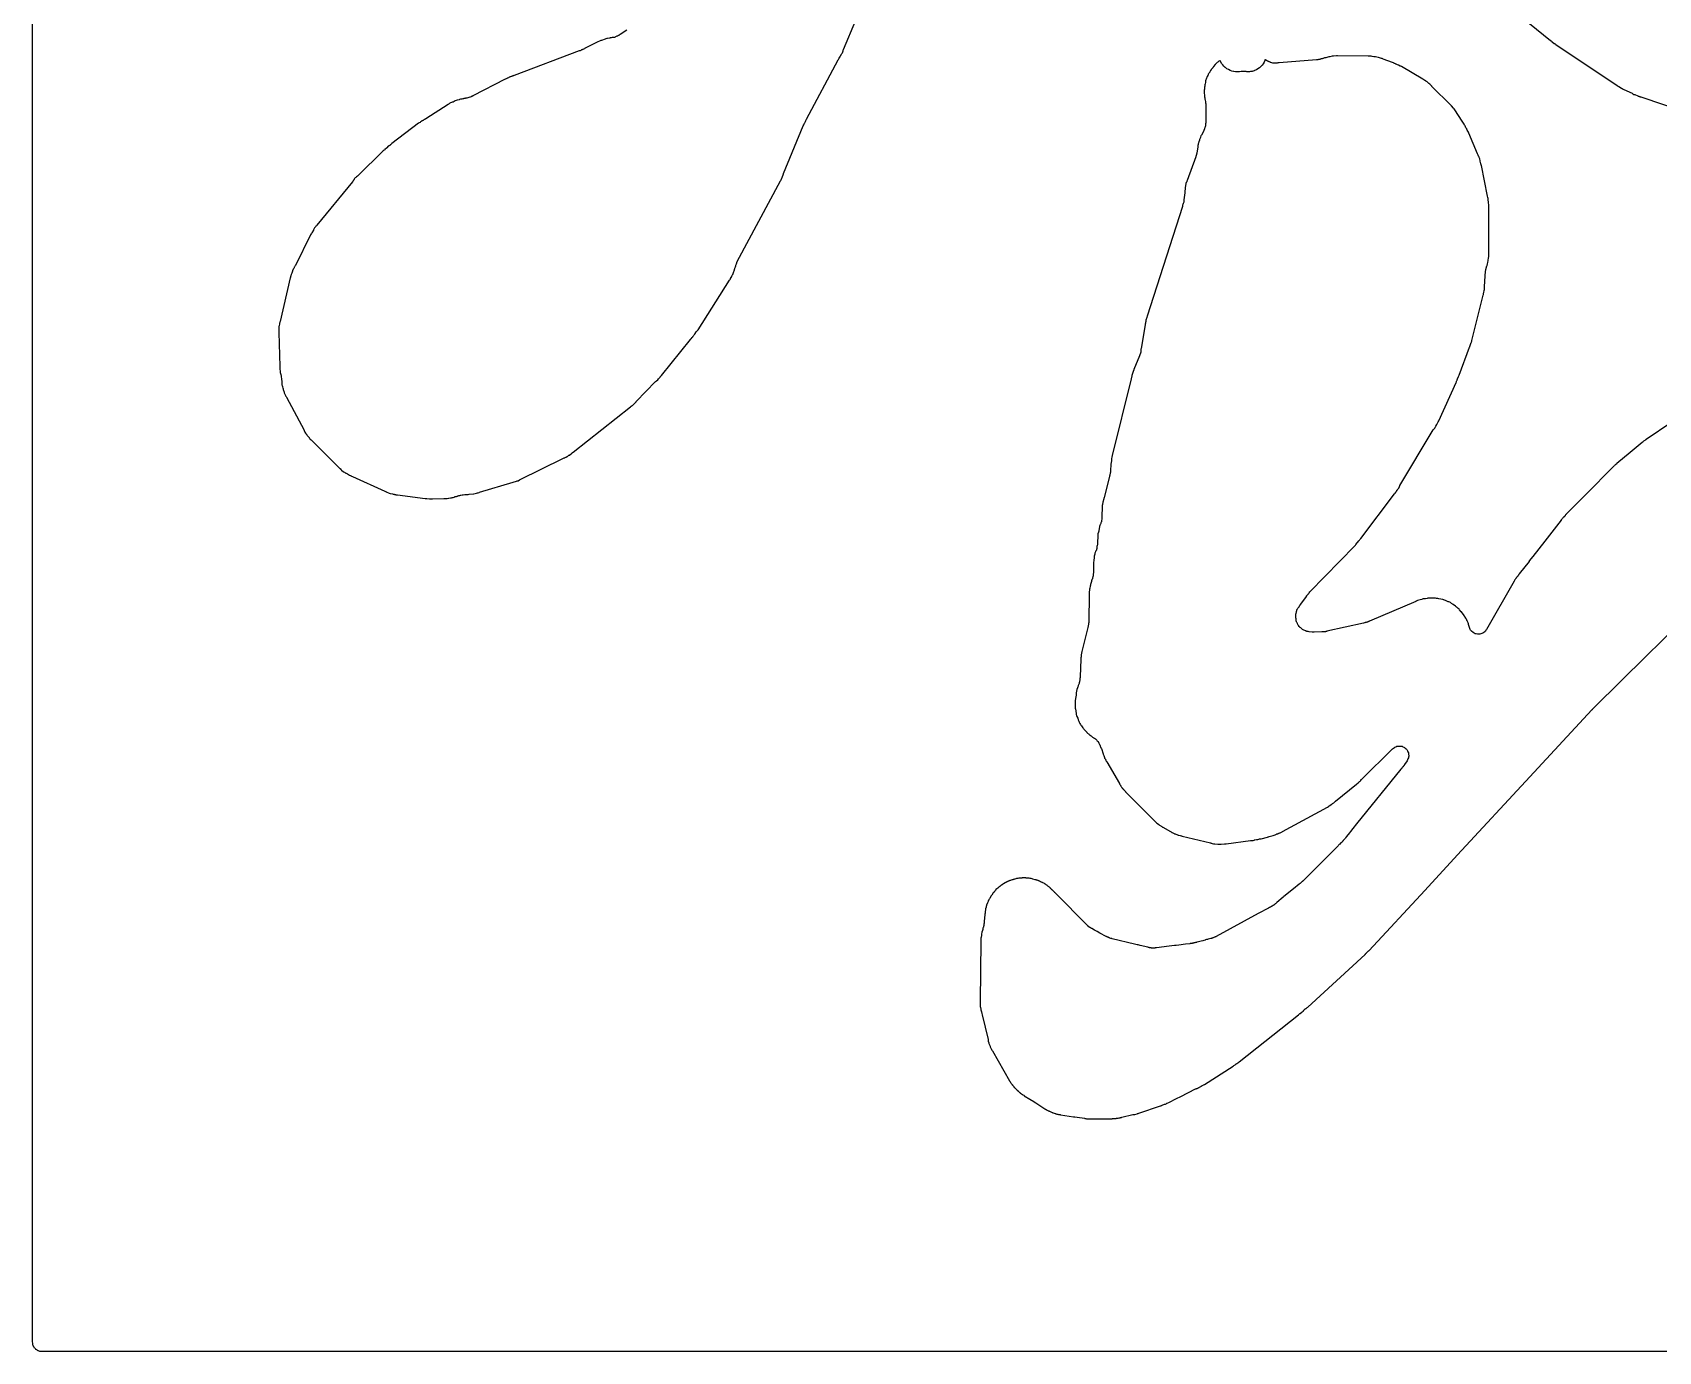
# Model space of a CAD drawing. Header units: millimetres. Extents: x 0 to 300, y 0 to 300.
# Drawn here: x -0.1 to 103.8, y -0.1 to 84.2 of the extents above; entities that cross this region are included whole.
import ezdxf

# ---------------------------------------------------------------- set-up
doc = ezdxf.new("R2010")
doc.units = ezdxf.units.MM
doc.layers.add('CUT', color=7, linetype='CONTINUOUS')

msp = doc.modelspace()

# ---------------------------------------------------------------- linework, layer by layer
at = {"layer": 'CUT'}
for points in [[(299.43, -0.05), (0.57, -0.05), (0.56, -0.05), (0.48, -0.04), (0.45, -0.04), (0.43, -0.04), (0.42, -0.04), (0.38, -0.03), (0.38, -0.02), (0.34, -0.01), (0.32, 0), (0.3, 0.01), (0.27, 0.02), (0.26, 0.02), (0.22, 0.05), (0.17, 0.08), (0.17, 0.09), (0.13, 0.13), (0.09, 0.17), (0.08, 0.17), (0.05, 0.22), (0.02, 0.26), (0.02, 0.27), (0.01, 0.3), (0, 0.32), (-0.01, 0.34), (-0.02, 0.38), (-0.03, 0.38), (-0.04, 0.42), (-0.04, 0.43), (-0.04, 0.45), (-0.04, 0.48), (-0.05, 0.56), (-0.05, 0.57), (-0.05, 299.43)], [(95.11, 85.15), (96.9, 83.69), (96.92, 83.68), (96.93, 83.67), (96.95, 83.65), (96.95, 83.64), (96.99, 83.61), (97.13, 83.51), (97.16, 83.5), (97.18, 83.48), (97.22, 83.46), (97.24, 83.45), (101.15, 80.82), (101.16, 80.82), (101.2, 80.79), (101.21, 80.79), (101.22, 80.78), (101.25, 80.76), (101.42, 80.66), (101.45, 80.64), (101.48, 80.63), (101.53, 80.6), (101.57, 80.58), (102.1, 80.33), (102.15, 80.3), (102.16, 80.3), (102.21, 80.26), (102.27, 80.24), (102.48, 80.16), (102.5, 80.15), (102.53, 80.14), (102.55, 80.13), (102.56, 80.13), (102.59, 80.12), (102.61, 80.11), (102.63, 80.11), (102.66, 80.1), (105.49, 79.15)], [(37.9, 84.35), (37.47, 84.08), (37.46, 84.08), (37.45, 84.07), (37.44, 84.06), (37.42, 84.05), (37.42, 84.04), (37.41, 84.04), (37.4, 84.03), (37.36, 84.01), (37.35, 84), (37.34, 84), (37.33, 83.99), (37.31, 83.98), (37.3, 83.98), (37.27, 83.97), (37.19, 83.93), (37.17, 83.92), (37.12, 83.9), (37.08, 83.89), (37.04, 83.89), (37.03, 83.89), (36.97, 83.89), (36.9, 83.88), (36.88, 83.87), (36.85, 83.86), (36.84, 83.86), (36.81, 83.85), (36.79, 83.85), (36.68, 83.83), (36.63, 83.82), (36.62, 83.82), (36.57, 83.81), (36.52, 83.79), (36.29, 83.71), (36.27, 83.7), (36.24, 83.69), (36.21, 83.68), (36.2, 83.68), (36.15, 83.66), (36.06, 83.62), (36.02, 83.6), (35.21, 83.18), (35.2, 83.17), (35.14, 83.15), (35.13, 83.14), (35.1, 83.13), (35.09, 83.13), (35.07, 83.12), (35.05, 83.11), (35.02, 83.1), (34.97, 83.07), (34.96, 83.06), (34.92, 83.05), (34.91, 83.05), (34.86, 83.03), (30.72, 81.47), (30.69, 81.46), (30.66, 81.45), (30.64, 81.44), (30.63, 81.44), (30.58, 81.42), (30.56, 81.41), (30.54, 81.4), (30.53, 81.39), (30.51, 81.39), (30.45, 81.37), (30.44, 81.36), (30.41, 81.35), (30.4, 81.35), (30.36, 81.33), (30.35, 81.32), (30.34, 81.32), (30.28, 81.3), (30.26, 81.29), (30.25, 81.28), (30.2, 81.26), (30.16, 81.24), (30.14, 81.23), (28.07, 80.16), (28.06, 80.15), (28.02, 80.14), (28, 80.13), (27.97, 80.12), (27.96, 80.11), (27.89, 80.09), (27.88, 80.08), (27.81, 80.05), (27.76, 80.03), (27.69, 80.02), (27.68, 80.02), (27.61, 80.01), (27.6, 80.01), (27.57, 80), (27.55, 80), (27.51, 79.99), (27.5, 79.99), (27.47, 79.98), (27.44, 79.97), (27.36, 79.96), (27.35, 79.96), (27.31, 79.95), (27.28, 79.95), (27.22, 79.93), (27.19, 79.92), (27.07, 79.88), (27.01, 79.86), (26.95, 79.84), (26.81, 79.77), (26.78, 79.76), (26.76, 79.76), (26.74, 79.75), (26.7, 79.74), (26.65, 79.72), (26.61, 79.69), (26.56, 79.66), (26.52, 79.63), (26.5, 79.61), (25.06, 78.69), (25.04, 78.68), (25.01, 78.67), (24.99, 78.66), (24.94, 78.63), (24.92, 78.61), (24.91, 78.61), (24.9, 78.6), (24.89, 78.6), (24.87, 78.59), (24.85, 78.57), (24.83, 78.56), (24.82, 78.56), (24.78, 78.53), (24.76, 78.52), (24.73, 78.5), (24.7, 78.47), (24.65, 78.44), (24.61, 78.41), (22.9, 77.11), (22.88, 77.1), (22.85, 77.08), (22.83, 77.06), (22.8, 77.04), (22.78, 77.02), (22.76, 77), (22.75, 77), (22.73, 76.98), (22.71, 76.97), (22.67, 76.94), (22.57, 76.85), (22.55, 76.82), (22.46, 76.74), (22.44, 76.72), (22.41, 76.7), (22.35, 76.65), (20.72, 75.06), (20.72, 75.05), (20.71, 75.04), (20.64, 74.99), (20.6, 74.95), (20.56, 74.92), (20.52, 74.88), (20.5, 74.85), (20.49, 74.84), (20.49, 74.83), (20.47, 74.8), (20.46, 74.79), (20.46, 74.78), (20.45, 74.77), (20.42, 74.74), (20.42, 74.73), (20.4, 74.7), (20.39, 74.69), (20.38, 74.68), (18.1, 71.9), (18.08, 71.87), (18.06, 71.85), (18.05, 71.83), (18.04, 71.82), (18, 71.78), (17.96, 71.73), (17.94, 71.7), (17.91, 71.65), (17.89, 71.6), (17.89, 71.59), (17.79, 71.42), (17.76, 71.38), (17.74, 71.35), (17.7, 71.29), (16.74, 69.33), (16.72, 69.31), (16.71, 69.29), (16.71, 69.28), (16.68, 69.24), (16.67, 69.22), (16.66, 69.2), (16.65, 69.17), (16.63, 69.14), (16.63, 69.13), (16.6, 69.09), (16.55, 68.98), (16.55, 68.96), (16.5, 68.84), (16.48, 68.79), (16.47, 68.75), (16.46, 68.73), (16.45, 68.68), (16.45, 68.67), (16.43, 68.6), (16.42, 68.57), (16.41, 68.53), (15.76, 65.75), (15.75, 65.71), (15.74, 65.69), (15.73, 65.64), (15.72, 65.6), (15.7, 65.48), (15.69, 65.43), (15.69, 65.41), (15.69, 65.38), (15.69, 65.37), (15.68, 65.25), (15.68, 65.21), (15.68, 65.07), (15.68, 65.05), (15.75, 62.87), (15.75, 62.77), (15.75, 62.7), (15.77, 62.57), (15.77, 62.52), (15.77, 62.5), (15.79, 62.42), (15.79, 62.41), (15.8, 62.38), (15.87, 61.92), (15.87, 61.88), (15.87, 61.82), (15.87, 61.76), (15.88, 61.7), (15.9, 61.65), (15.92, 61.59), (15.92, 61.57), (15.93, 61.5), (15.94, 61.49), (15.95, 61.46), (15.95, 61.44), (15.96, 61.41), (16.02, 61.23), (16.03, 61.2), (16.08, 61.07), (16.1, 61.02), (16.11, 61), (16.14, 60.95), (16.17, 60.91), (17.3, 58.8), (17.3, 58.79), (17.33, 58.72), (17.35, 58.68), (17.39, 58.62), (17.43, 58.57), (17.43, 58.56), (17.45, 58.53), (17.46, 58.52), (17.47, 58.51), (17.5, 58.46), (17.61, 58.33), (17.61, 58.32), (17.65, 58.27), (17.69, 58.22), (17.74, 58.18), (17.76, 58.16), (17.78, 58.15), (17.79, 58.14), (17.8, 58.13), (19.49, 56.44), (19.53, 56.41), (19.55, 56.39), (19.55, 56.38), (19.56, 56.37), (19.57, 56.36), (19.59, 56.35), (19.65, 56.29), (19.66, 56.29), (19.69, 56.25), (19.82, 56.15), (19.87, 56.12), (19.92, 56.09), (19.95, 56.08), (19.96, 56.07), (19.97, 56.07), (20.02, 56.03), (20.04, 56.02), (20.06, 56.01), (20.07, 56.01), (20.19, 55.94), (20.25, 55.91), (20.28, 55.9), (20.29, 55.89), (20.3, 55.89), (20.33, 55.87), (20.38, 55.84), (22.45, 54.9), (22.5, 54.88), (22.52, 54.88), (22.53, 54.87), (22.73, 54.79), (22.79, 54.77), (22.93, 54.73), (22.98, 54.72), (23.03, 54.71), (23.05, 54.71), (23.07, 54.7), (23.08, 54.7), (23.1, 54.69), (23.13, 54.69), (23.16, 54.68), (23.22, 54.68), (23.25, 54.68), (25.03, 54.45), (25.08, 54.44), (25.11, 54.44), (25.13, 54.44), (25.31, 54.42), (25.36, 54.42), (25.48, 54.42), (25.5, 54.42), (26.21, 54.44), (26.24, 54.44), (26.29, 54.44), (26.41, 54.45), (26.43, 54.45), (26.52, 54.46), (26.54, 54.47), (26.64, 54.49), (26.65, 54.49), (26.67, 54.49), (26.71, 54.49), (26.74, 54.5), (26.76, 54.5), (26.81, 54.51), (26.87, 54.53), (26.9, 54.54), (26.91, 54.55), (26.92, 54.55), (26.93, 54.55), (26.94, 54.56), (26.97, 54.56), (26.98, 54.57), (27.02, 54.58), (27.08, 54.6), (27.1, 54.61), (27.13, 54.62), (27.17, 54.63), (27.18, 54.63), (27.24, 54.64), (27.29, 54.65), (27.3, 54.65), (27.38, 54.67), (27.43, 54.68), (27.44, 54.68), (27.46, 54.68), (27.56, 54.69), (27.74, 54.7), (27.75, 54.7), (27.77, 54.7), (27.83, 54.71), (28.11, 54.75), (28.14, 54.75), (28.3, 54.78), (28.37, 54.8), (28.38, 54.8), (28.4, 54.81), (28.41, 54.81), (28.42, 54.81), (28.47, 54.83), (28.49, 54.84), (30.65, 55.48), (30.85, 55.54), (30.91, 55.56), (30.96, 55.58), (31.06, 55.63), (33.87, 57.02), (33.9, 57.03), (33.91, 57.04), (33.92, 57.04), (33.95, 57.05), (33.97, 57.06), (34.01, 57.08), (34.02, 57.08), (34.04, 57.09), (34.06, 57.1), (34.07, 57.11), (34.1, 57.13), (34.11, 57.13), (34.12, 57.14), (34.14, 57.15), (34.17, 57.18), (34.19, 57.19), (34.21, 57.2), (34.23, 57.21), (34.24, 57.22), (34.4, 57.33), (34.44, 57.37), (34.45, 57.38), (34.48, 57.41), (38.14, 60.29), (38.18, 60.33), (38.18, 60.32), (38.2, 60.34), (38.23, 60.36), (38.24, 60.37), (38.25, 60.38), (38.29, 60.41), (38.42, 60.53), (38.43, 60.55), (38.5, 60.62), (38.51, 60.63), (39.74, 61.91), (39.8, 61.96), (39.88, 62.03), (39.93, 62.08), (40.02, 62.18), (40.04, 62.21), (40.05, 62.22), (40.06, 62.23), (40.08, 62.26), (40.1, 62.28), (40.12, 62.3), (41.97, 64.59), (42, 64.64), (42.03, 64.67), (42.06, 64.72), (42.09, 64.75), (42.11, 64.77), (42.12, 64.79), (42.14, 64.8), (42.15, 64.82), (42.17, 64.83), (42.19, 64.87), (42.2, 64.89), (42.23, 64.92), (42.24, 64.94), (42.25, 64.96), (42.27, 64.98), (42.34, 65.08), (42.34, 65.09), (42.38, 65.13), (42.42, 65.18), (42.44, 65.21), (42.45, 65.22), (44.47, 68.38), (44.5, 68.43), (44.5, 68.44), (44.52, 68.47), (44.53, 68.49), (44.6, 68.62), (44.62, 68.66), (44.64, 68.7), (44.64, 68.71), (44.67, 68.76), (44.69, 68.82), (44.71, 68.88), (44.78, 69.05), (44.79, 69.09), (44.8, 69.1), (44.81, 69.14), (44.81, 69.16), (44.82, 69.19), (44.84, 69.24), (44.86, 69.3), (44.86, 69.32), (44.87, 69.34), (44.87, 69.35), (44.88, 69.39), (44.9, 69.44), (44.93, 69.5), (44.94, 69.52), (44.96, 69.59), (47.72, 74.74), (47.73, 74.75), (47.81, 74.91), (47.83, 74.96), (47.84, 74.99), (47.84, 75), (47.85, 75.02), (47.85, 75.03), (47.86, 75.04), (47.86, 75.05), (47.87, 75.07), (47.88, 75.1), (47.89, 75.14), (47.9, 75.16), (47.9, 75.19), (47.91, 75.21), (49.17, 78.25), (49.2, 78.32), (49.23, 78.36), (49.26, 78.41), (49.27, 78.43), (49.29, 78.48), (49.31, 78.53), (49.32, 78.55), (49.33, 78.57), (49.33, 78.58), (49.35, 78.63), (49.37, 78.67), (51.41, 82.47), (51.42, 82.48), (51.45, 82.55), (51.47, 82.58), (51.5, 82.63), (51.5, 82.64), (51.52, 82.66), (51.53, 82.68), (51.53, 82.69), (51.54, 82.7), (51.56, 82.73), (51.57, 82.75), (51.6, 82.8), (51.61, 82.81), (51.62, 82.83), (51.64, 82.86), (51.66, 82.89), (51.67, 82.91), (51.67, 82.92), (51.7, 82.97), (51.72, 83.03), (51.72, 83.04), (51.72, 83.05), (51.73, 83.09), (51.75, 83.13), (52.54, 84.99)], [(104.64, 59.31), (103.01, 58.22), (102.99, 58.2), (102.98, 58.19), (102.97, 58.19), (102.92, 58.15), (102.86, 58.12), (102.83, 58.08), (102.82, 58.07), (102.81, 58.06), (102.8, 58.06), (102.78, 58.04), (102.77, 58.04), (102.74, 58.02), (101.99, 57.39), (101.13, 56.68), (101.11, 56.66), (101.11, 56.65), (101.1, 56.64), (101.09, 56.64), (101.07, 56.62), (101.06, 56.61), (101.05, 56.61), (101.01, 56.57), (100.97, 56.53), (100.97, 56.52), (100.96, 56.52), (100.93, 56.5), (99.13, 54.68), (98.98, 54.53), (98.35, 53.89), (97.96, 53.5), (97.94, 53.48), (97.9, 53.45), (97.9, 53.44), (97.89, 53.43), (97.88, 53.42), (97.86, 53.39), (97.82, 53.35), (97.82, 53.34), (97.79, 53.31), (97.78, 53.3), (97.76, 53.28), (97.75, 53.27), (97.74, 53.26), (97.74, 53.25), (97.72, 53.24), (97.72, 53.23), (97.71, 53.22), (97.7, 53.22), (97.69, 53.21), (97.65, 53.17), (97.62, 53.12), (97.58, 53.07), (97.57, 53.06), (96.53, 51.72), (95.76, 50.73), (95.54, 50.45), (95.52, 50.42), (94.9, 49.62), (94.9, 49.61), (94.86, 49.57), (94.86, 49.56), (94.84, 49.54), (94.83, 49.53), (94.82, 49.53), (94.81, 49.51), (94.8, 49.5), (94.8, 49.49), (94.79, 49.48), (94.79, 49.47), (94.78, 49.46), (94.76, 49.44), (94.75, 49.43), (94.75, 49.42), (94.74, 49.41), (94.71, 49.38), (94.71, 49.37), (94.7, 49.36), (94.69, 49.35), (94.68, 49.34), (94.68, 49.33), (94.67, 49.33), (94.66, 49.32), (94.65, 49.3), (94.63, 49.26), (94.62, 49.25), (94.62, 49.24), (94.6, 49.22), (94.59, 49.2), (94.57, 49.17), (92.81, 46.08), (92.77, 46.02), (92.74, 45.97), (92.71, 45.94), (92.61, 45.86), (92.55, 45.83), (92.51, 45.81), (92.38, 45.78), (92.34, 45.77), (92.3, 45.77), (92.24, 45.78), (92.14, 45.79), (92.09, 45.8), (92.08, 45.8), (91.96, 45.88), (91.85, 45.96), (91.82, 45.99), (91.79, 46.04), (91.76, 46.08), (91.74, 46.14), (91.71, 46.21), (91.68, 46.32), (91.67, 46.34), (91.66, 46.38), (91.66, 46.39), (91.65, 46.42), (91.65, 46.44), (91.63, 46.49), (91.63, 46.5), (91.61, 46.55), (91.59, 46.59), (91.59, 46.6), (91.56, 46.65), (91.54, 46.7), (91.52, 46.74), (91.51, 46.74), (91.51, 46.75), (91.49, 46.8), (91.45, 46.86), (91.44, 46.87), (91.44, 46.88), (91.43, 46.89), (91.42, 46.91), (91.41, 46.91), (91.41, 46.92), (91.39, 46.96), (91.34, 47.03), (91.32, 47.05), (91.2, 47.2), (91.19, 47.21), (91.09, 47.33), (91.05, 47.38), (91, 47.42), (90.95, 47.46), (90.91, 47.49), (90.9, 47.5), (90.87, 47.52), (90.86, 47.53), (90.82, 47.56), (90.67, 47.67), (90.64, 47.69), (90.63, 47.7), (90.61, 47.71), (90.61, 47.72), (90.58, 47.73), (90.55, 47.75), (90.5, 47.79), (90.46, 47.81), (90.41, 47.83), (90.37, 47.84), (90.35, 47.85), (90.27, 47.89), (90.23, 47.91), (90.18, 47.93), (90.13, 47.95), (90.09, 47.96), (90.08, 47.96), (90.07, 47.96), (90.01, 47.98), (89.77, 48.04), (89.69, 48.06), (89.62, 48.06), (89.61, 48.06), (89.54, 48.07), (89.5, 48.07), (89.3, 48.08), (89.23, 48.08), (89.11, 48.07), (89.1, 48.07), (89.07, 48.07), (89.06, 48.07), (89.01, 48.06), (88.9, 48.04), (88.89, 48.04), (88.88, 48.04), (88.83, 48.04), (88.76, 48.03), (88.7, 48.01), (88.67, 48), (88.56, 47.96), (88.4, 47.92), (88.35, 47.9), (88.3, 47.88), (88.3, 47.87), (85.34, 46.61), (85.31, 46.6), (85.29, 46.59), (85.28, 46.58), (85.26, 46.57), (85.25, 46.57), (85.24, 46.56), (85.23, 46.56), (85.22, 46.56), (85.2, 46.55), (85.18, 46.55), (85.16, 46.54), (85.13, 46.53), (85.12, 46.53), (85.09, 46.52), (85.06, 46.51), (85.05, 46.5), (85.04, 46.5), (85.01, 46.49), (84.95, 46.47), (82.61, 45.96), (82.6, 45.95), (82.57, 45.94), (82.56, 45.94), (82.55, 45.94), (82.54, 45.94), (82.52, 45.93), (82.47, 45.93), (82.38, 45.92), (82.3, 45.92), (82.28, 45.92), (81.79, 45.9), (81.68, 45.91), (81.49, 45.93), (81.41, 45.94), (81.37, 45.95), (81.36, 45.95), (81.34, 45.95), (81.32, 45.96), (81.31, 45.96), (81.27, 45.97), (81.26, 45.98), (81.25, 45.98), (81.24, 45.98), (81.09, 46.05), (81.06, 46.08), (81.04, 46.09), (81.01, 46.11), (80.99, 46.13), (80.98, 46.13), (80.97, 46.14), (80.94, 46.18), (80.9, 46.21), (80.89, 46.21), (80.88, 46.22), (80.87, 46.24), (80.85, 46.25), (80.84, 46.27), (80.79, 46.32), (80.77, 46.36), (80.74, 46.44), (80.73, 46.45), (80.73, 46.46), (80.71, 46.5), (80.7, 46.51), (80.69, 46.52), (80.67, 46.57), (80.66, 46.63), (80.64, 46.68), (80.64, 46.69), (80.64, 46.73), (80.64, 46.75), (80.63, 46.81), (80.63, 46.85), (80.63, 46.87), (80.62, 46.9), (80.62, 46.92), (80.63, 46.95), (80.63, 47), (80.63, 47.04), (80.63, 47.07), (80.63, 47.08), (80.64, 47.09), (80.64, 47.1), (80.64, 47.11), (80.65, 47.13), (80.65, 47.14), (80.67, 47.19), (80.67, 47.21), (80.68, 47.24), (80.68, 47.25), (80.69, 47.27), (80.7, 47.3), (80.7, 47.31), (80.7, 47.32), (80.71, 47.34), (80.71, 47.35), (80.72, 47.37), (80.73, 47.39), (80.75, 47.43), (80.76, 47.44), (80.77, 47.45), (80.79, 47.47), (80.82, 47.51), (80.83, 47.53), (80.84, 47.53), (80.86, 47.57), (80.87, 47.58), (80.87, 47.59), (80.88, 47.6), (80.88, 47.61), (80.89, 47.61), (80.91, 47.64), (80.92, 47.65), (80.93, 47.67), (81.26, 48.12), (81.34, 48.23), (81.34, 48.24), (81.36, 48.27), (81.37, 48.28), (81.38, 48.29), (81.39, 48.3), (81.42, 48.34), (81.44, 48.37), (81.45, 48.38), (81.49, 48.42), (81.53, 48.47), (84.4, 51.42), (84.44, 51.47), (84.47, 51.51), (84.66, 51.74), (84.69, 51.79), (84.72, 51.82), (84.76, 51.87), (84.77, 51.88), (86.94, 54.74), (86.98, 54.79), (86.98, 54.8), (87.01, 54.83), (87.02, 54.85), (87.03, 54.87), (87.04, 54.88), (87.05, 54.9), (87.06, 54.92), (87.07, 54.93), (87.07, 54.94), (87.08, 54.95), (87.08, 54.96), (87.09, 54.96), (87.09, 54.97), (87.1, 54.98), (87.11, 54.98), (87.13, 55), (87.13, 55.01), (87.15, 55.04), (87.19, 55.08), (87.2, 55.11), (87.21, 55.12), (87.21, 55.13), (87.22, 55.15), (87.23, 55.17), (87.24, 55.18), (87.25, 55.2), (87.26, 55.22), (87.26, 55.23), (87.27, 55.25), (87.27, 55.26), (87.28, 55.27), (89.41, 58.82), (89.43, 58.84), (89.47, 58.89), (89.47, 58.9), (89.5, 58.94), (89.52, 58.98), (89.53, 58.99), (89.53, 59), (89.54, 59.01), (89.55, 59.02), (89.55, 59.03), (89.58, 59.07), (89.61, 59.13), (89.61, 59.14), (89.62, 59.16), (89.63, 59.16), (89.63, 59.17), (89.64, 59.18), (89.65, 59.19), (89.65, 59.2), (89.66, 59.21), (89.68, 59.26), (89.69, 59.29), (89.72, 59.33), (89.76, 59.4), (90.87, 61.85), (90.88, 61.9), (90.89, 61.92), (90.89, 61.93), (90.91, 61.98), (90.93, 62.01), (90.94, 62.05), (90.95, 62.07), (90.96, 62.09), (90.96, 62.1), (90.97, 62.13), (90.98, 62.14), (90.99, 62.16), (91, 62.19), (91, 62.2), (91.01, 62.21), (91.02, 62.24), (91.03, 62.27), (91.05, 62.33), (91.73, 64.11), (91.74, 64.13), (91.75, 64.16), (91.81, 64.34), (91.83, 64.4), (91.84, 64.43), (91.85, 64.46), (91.86, 64.5), (91.87, 64.54), (92.6, 67.43), (92.61, 67.48), (92.61, 67.5), (92.62, 67.53), (92.62, 67.55), (92.62, 67.56), (92.63, 67.6), (92.65, 67.72), (92.67, 67.8), (92.68, 67.86), (92.68, 67.92), (92.68, 67.96), (92.72, 68.66), (92.72, 68.69), (92.72, 68.74), (92.72, 68.76), (92.73, 68.78), (92.73, 68.8), (92.74, 68.84), (92.74, 68.91), (92.74, 68.93), (92.74, 68.95), (92.75, 68.97), (92.75, 68.99), (92.76, 69.03), (92.76, 69.04), (92.77, 69.07), (92.83, 69.3), (92.84, 69.32), (92.84, 69.34), (92.85, 69.35), (92.85, 69.37), (92.86, 69.41), (92.9, 69.54), (92.91, 69.62), (92.94, 69.84), (92.95, 69.88), (92.96, 70.03), (92.96, 70.07), (92.96, 70.12), (92.95, 73.11), (92.95, 73.16), (92.95, 73.2), (92.94, 73.34), (92.93, 73.38), (92.91, 73.52), (92.91, 73.53), (92.91, 73.54), (92.91, 73.61), (92.9, 73.67), (92.88, 73.76), (92.48, 75.71), (92.47, 75.73), (92.47, 75.74), (92.46, 75.78), (92.45, 75.81), (92.44, 75.84), (92.43, 75.89), (92.37, 76.13), (92.36, 76.18), (92.33, 76.23), (92.31, 76.28), (92.3, 76.32), (92.28, 76.37), (92.25, 76.42), (92.23, 76.47), (91.68, 77.77), (91.67, 77.81), (91.65, 77.84), (91.62, 77.91), (91.58, 77.98), (91.55, 78.03), (91.54, 78.05), (91.52, 78.08), (91.49, 78.13), (91.46, 78.19), (91.46, 78.2), (91.45, 78.22), (91.44, 78.24), (91.42, 78.28), (91.41, 78.3), (91.38, 78.35), (90.9, 79.09), (90.88, 79.12), (90.86, 79.15), (90.74, 79.33), (90.69, 79.38), (90.56, 79.53), (90.53, 79.56), (89.32, 80.77), (89.32, 80.78), (89.26, 80.84), (89.24, 80.86), (89.23, 80.87), (89.18, 80.92), (89.12, 80.96), (89.11, 80.97), (89.01, 81.06), (88.97, 81.08), (88.93, 81.11), (88.85, 81.16), (88.81, 81.19), (88.8, 81.19), (88.76, 81.22), (88.74, 81.23), (87.37, 82.03), (87.34, 82.05), (87.32, 82.06), (87.29, 82.07), (87.19, 82.13), (87.13, 82.15), (87.08, 82.17), (87.04, 82.18), (87.02, 82.19), (86.99, 82.2), (86.94, 82.23), (86.91, 82.25), (86.9, 82.25), (86.89, 82.26), (86.87, 82.27), (86.81, 82.29), (86.21, 82.51), (86.19, 82.52), (86.15, 82.54), (86.1, 82.55), (85.91, 82.61), (85.88, 82.62), (85.8, 82.64), (85.72, 82.66), (85.65, 82.66), (85.64, 82.66), (85.62, 82.66), (85.51, 82.68), (85.43, 82.7), (85.36, 82.7), (85.25, 82.7), (83.29, 82.71), (83.25, 82.71), (83.22, 82.71), (83.04, 82.7), (82.96, 82.69), (82.8, 82.66), (82.79, 82.66), (82.74, 82.65), (82.73, 82.65), (82.68, 82.64), (82.54, 82.6), (82.53, 82.6), (82.47, 82.59), (82.41, 82.57), (82.38, 82.56), (82.35, 82.55), (82.31, 82.53), (82.3, 82.53), (82.29, 82.53), (82.28, 82.52), (82.27, 82.52), (82.25, 82.52), (82.19, 82.5), (82.18, 82.49), (82.17, 82.49), (82.12, 82.49), (82.07, 82.48), (82.04, 82.47), (82.02, 82.47), (81.99, 82.47), (81.94, 82.47), (79.56, 82.27), (79.55, 82.27), (79.51, 82.27), (79.49, 82.27), (79.43, 82.26), (79.39, 82.25), (79.34, 82.25), (79.28, 82.26), (79.23, 82.26), (79.19, 82.26), (79.17, 82.26), (79.1, 82.28), (79.04, 82.29), (79.01, 82.3), (78.99, 82.31), (78.95, 82.33), (78.94, 82.33), (78.92, 82.34), (78.9, 82.35), (78.89, 82.35), (78.85, 82.37), (78.84, 82.37), (78.84, 82.38), (78.82, 82.39), (78.81, 82.39), (78.8, 82.4), (78.79, 82.4), (78.79, 82.41), (78.78, 82.41), (78.77, 82.42), (78.76, 82.43), (78.75, 82.43), (78.73, 82.45), (78.71, 82.46), (78.7, 82.47), (78.68, 82.48), (78.65, 82.42), (78.6, 82.31), (78.54, 82.21), (78.47, 82.12), (78.39, 82.03), (78.3, 81.96), (78.21, 81.89), (78.11, 81.83), (78, 81.78), (77.96, 81.76), (77.9, 81.74), (77.89, 81.74), (77.85, 81.73), (77.74, 81.71), (77.66, 81.7), (77.62, 81.7), (77.51, 81.7), (77.45, 81.71), (77.41, 81.71), (77.31, 81.71), (77.3, 81.71), (77.27, 81.72), (77.26, 81.72), (77.25, 81.72), (77.21, 81.72), (77.18, 81.71), (77.17, 81.71), (77.16, 81.71), (77.14, 81.71), (77.04, 81.7), (77.03, 81.7), (76.92, 81.69), (76.9, 81.69), (76.89, 81.69), (76.78, 81.7), (76.77, 81.7), (76.66, 81.71), (76.65, 81.71), (76.55, 81.74), (76.54, 81.74), (76.44, 81.78), (76.43, 81.78), (76.33, 81.84), (76.23, 81.9), (76.22, 81.9), (76.13, 81.97), (76.12, 81.97), (76.04, 82.05), (75.96, 82.14), (75.89, 82.23), (75.89, 82.24), (75.83, 82.34), (75.8, 82.42), (75.79, 82.42), (75.78, 82.41), (75.77, 82.41), (75.74, 82.38), (75.72, 82.37), (75.71, 82.36), (75.69, 82.35), (75.67, 82.33), (75.65, 82.32), (75.61, 82.29), (75.55, 82.23), (75.52, 82.2), (75.48, 82.16), (75.38, 82.04), (75.37, 82.03), (75.32, 81.96), (75.29, 81.93), (75.28, 81.91), (75.26, 81.89), (75.24, 81.86), (75.23, 81.84), (75.22, 81.82), (75.21, 81.81), (75.2, 81.8), (75.2, 81.79), (75.19, 81.78), (75.16, 81.73), (75.15, 81.72), (75.14, 81.7), (75.14, 81.69), (75.13, 81.68), (75.11, 81.65), (75.1, 81.63), (75.07, 81.59), (75.04, 81.54), (75.04, 81.52), (75.03, 81.51), (75.03, 81.5), (75.02, 81.49), (75.02, 81.48), (75.01, 81.47), (75, 81.46), (74.99, 81.44), (74.99, 81.43), (74.98, 81.41), (74.97, 81.39), (74.95, 81.34), (74.95, 81.33), (74.93, 81.3), (74.87, 81.13), (74.86, 81.08), (74.85, 81.03), (74.83, 80.91), (74.82, 80.89), (74.82, 80.86), (74.82, 80.84), (74.81, 80.77), (74.8, 80.74), (74.79, 80.69), (74.79, 80.64), (74.79, 80.6), (74.78, 80.52), (74.78, 80.48), (74.78, 80.43), (74.78, 80.42), (74.78, 80.4), (74.78, 80.35), (74.78, 80.31), (74.79, 80.23), (74.79, 80.19), (74.79, 80.13), (74.8, 80.09), (74.8, 80.07), (74.81, 80.05), (74.81, 80.02), (74.81, 80), (74.82, 79.97), (74.82, 79.95), (74.83, 79.92), (74.83, 79.91), (74.85, 79.79), (74.85, 79.78), (74.85, 79.77), (74.86, 79.76), (74.86, 79.75), (74.86, 79.73), (74.87, 79.71), (74.87, 79.7), (74.87, 79.69), (74.88, 79.67), (74.88, 79.66), (74.88, 79.65), (74.88, 79.64), (74.88, 79.62), (74.88, 79.59), (74.89, 79.56), (74.89, 79.53), (74.89, 79.51), (74.88, 78.46), (74.88, 78.44), (74.88, 78.43), (74.88, 78.42), (74.88, 78.41), (74.87, 78.39), (74.87, 78.36), (74.87, 78.34), (74.86, 78.31), (74.86, 78.29), (74.85, 78.27), (74.85, 78.26), (74.85, 78.25), (74.85, 78.23), (74.85, 78.22), (74.84, 78.22), (74.84, 78.21), (74.84, 78.2), (74.83, 78.18), (74.82, 78.15), (74.81, 78.13), (74.8, 78.08), (74.8, 78.07), (74.8, 78.06), (74.79, 78.04), (74.79, 78.03), (74.78, 78.01), (74.77, 77.99), (74.76, 77.97), (74.76, 77.95), (74.75, 77.94), (74.75, 77.93), (74.6, 77.65), (74.59, 77.64), (74.57, 77.6), (74.54, 77.52), (74.54, 77.51), (74.48, 77.37), (74.47, 77.32), (74.47, 77.31), (74.46, 77.31), (74.46, 77.3), (74.45, 77.26), (74.44, 77.25), (74.41, 77.14), (74.4, 77.1), (74.39, 77.05), (74.38, 77), (74.37, 76.95), (74.37, 76.9), (74.37, 76.88), (74.36, 76.84), (74.35, 76.8), (74.35, 76.79), (74.34, 76.74), (74.34, 76.72), (74.33, 76.68), (74.33, 76.65), (74.32, 76.62), (74.32, 76.61), (74.32, 76.6), (74.32, 76.59), (74.32, 76.58), (74.31, 76.54), (74.31, 76.53), (74.31, 76.52), (74.31, 76.51), (74.3, 76.5), (74.3, 76.48), (74.29, 76.46), (74.29, 76.45), (74.29, 76.43), (74.28, 76.4), (74.28, 76.39), (74.27, 76.37), (74.26, 76.34), (74.25, 76.31), (74.24, 76.26), (73.68, 74.75), (73.67, 74.72), (73.67, 74.71), (73.66, 74.7), (73.66, 74.68), (73.65, 74.65), (73.63, 74.62), (73.61, 74.57), (73.6, 74.51), (73.59, 74.46), (73.59, 74.42), (73.59, 74.4), (73.58, 74.38), (73.56, 74.32), (73.56, 74.25), (73.56, 74.23), (73.56, 74.21), (73.54, 74.1), (73.53, 74.05), (73.53, 74.01), (73.53, 73.96), (73.5, 73.66), (73.5, 73.64), (73.49, 73.61), (73.48, 73.56), (73.48, 73.5), (73.47, 73.45), (73.47, 73.43), (73.47, 73.4), (73.47, 73.38), (73.47, 73.37), (73.45, 73.32), (73.44, 73.29), (73.42, 73.23), (73.4, 73.17), (73.39, 73.13), (73.39, 73.1), (71.14, 66.1), (71.13, 66.07), (71.13, 66.06), (71.12, 66.03), (71.11, 66.01), (71.06, 65.84), (71.05, 65.78), (71.05, 65.77), (71.05, 65.76), (71.04, 65.73), (71.04, 65.72), (71.03, 65.7), (71.02, 65.65), (71.02, 65.63), (71.01, 65.6), (71.01, 65.55), (71.01, 65.54), (70.75, 64.03), (70.74, 63.98), (70.74, 63.95), (70.74, 63.93), (70.73, 63.91), (70.73, 63.85), (70.73, 63.84), (70.72, 63.8), (70.72, 63.77), (70.71, 63.74), (70.71, 63.73), (70.7, 63.72), (70.7, 63.7), (70.69, 63.69), (70.67, 63.63), (70.64, 63.56), (70.29, 62.68), (70.28, 62.65), (70.27, 62.62), (70.18, 62.37), (70.16, 62.3), (70.16, 62.28), (70.16, 62.27), (70.15, 62.25), (70.15, 62.24), (70.15, 62.23), (70.14, 62.2), (70.14, 62.18), (70.13, 62.15), (70.12, 62.1), (70.12, 62.09), (68.9, 57.18), (68.89, 57.15), (68.88, 57.1), (68.86, 56.98), (68.85, 56.93), (68.85, 56.88), (68.83, 56.7), (68.83, 56.69), (68.82, 56.65), (68.81, 56.6), (68.81, 56.55), (68.8, 56.29), (68.8, 56.27), (68.8, 56.24), (68.79, 56.15), (68.79, 56.1), (68.78, 56.08), (68.78, 56.06), (68.77, 56.04), (68.77, 56.01), (68.76, 55.97), (68.76, 55.95), (68.75, 55.92), (68.75, 55.91), (68.74, 55.89), (68.73, 55.85), (68.38, 54.5), (68.37, 54.45), (68.36, 54.41), (68.31, 54.21), (68.31, 54.2), (68.3, 54.15), (68.29, 54.11), (68.28, 54.05), (68.27, 54), (68.27, 53.95), (68.27, 53.9), (68.23, 53.3), (68.23, 53.26), (68.23, 53.13), (68.22, 53.04), (68.22, 53.01), (68.22, 52.99), (68.21, 52.98), (68.21, 52.97), (68.21, 52.96), (68.21, 52.95), (68.2, 52.94), (68.2, 52.93), (68.18, 52.88), (68.18, 52.87), (68.18, 52.86), (68.17, 52.85), (68.17, 52.84), (68.15, 52.8), (68.14, 52.78), (68.13, 52.75), (68.12, 52.72), (68.1, 52.66), (68.09, 52.59), (68.08, 52.55), (68.04, 52.35), (68.04, 52.34), (68.03, 52.31), (68.02, 52.3), (68.02, 52.29), (68.02, 52.28), (68.01, 52.25), (68, 52.24), (67.99, 52.18), (67.99, 52.12), (67.99, 52.03), (67.97, 51.63), (67.97, 51.6), (67.97, 51.56), (67.97, 51.55), (67.96, 51.53), (67.96, 51.5), (67.96, 51.49), (67.94, 51.44), (67.93, 51.37), (67.93, 51.35), (67.93, 51.34), (67.93, 51.33), (67.92, 51.31), (67.92, 51.29), (67.92, 51.28), (67.91, 51.26), (67.91, 51.25), (67.91, 51.24), (67.91, 51.23), (67.91, 51.22), (67.9, 51.2), (67.9, 51.19), (67.89, 51.17), (67.89, 51.15), (67.88, 51.13), (67.88, 51.12), (67.86, 51.1), (67.84, 51.05), (67.84, 51.04), (67.82, 50.99), (67.8, 50.94), (67.8, 50.91), (67.79, 50.88), (67.79, 50.87), (67.79, 50.86), (67.78, 50.84), (67.78, 50.83), (67.76, 50.75), (67.76, 50.73), (67.75, 50.66), (67.73, 50.51), (67.72, 50.48), (67.71, 50.36), (67.71, 50.31), (67.71, 50.26), (67.7, 49.68), (67.7, 49.67), (67.69, 49.62), (67.69, 49.57), (67.69, 49.54), (67.68, 49.49), (67.68, 49.47), (67.67, 49.46), (67.67, 49.44), (67.66, 49.41), (67.65, 49.38), (67.65, 49.36), (67.65, 49.35), (67.64, 49.34), (67.64, 49.33), (67.64, 49.32), (67.64, 49.31), (67.63, 49.3), (67.63, 49.29), (67.61, 49.26), (67.61, 49.25), (67.6, 49.24), (67.6, 49.22), (67.59, 49.2), (67.59, 49.19), (67.57, 49.14), (67.52, 48.95), (67.51, 48.91), (67.51, 48.9), (67.5, 48.85), (67.47, 48.72), (67.46, 48.66), (67.46, 48.65), (67.46, 48.6), (67.44, 48.45), (67.44, 48.39), (67.44, 48.34), (67.4, 46.56), (67.4, 46.55), (67.4, 46.54), (67.4, 46.51), (67.39, 46.45), (67.39, 46.42), (67.39, 46.4), (67.38, 46.38), (67.38, 46.37), (67.37, 46.32), (67.37, 46.31), (67.35, 46.21), (66.99, 44.76), (66.99, 44.75), (66.97, 44.67), (66.93, 44.45), (66.93, 44.44), (66.91, 44.32), (66.9, 44.27), (66.9, 44.22), (66.9, 44.18), (66.85, 43.05), (66.85, 43.02), (66.85, 43), (66.84, 42.95), (66.84, 42.88), (66.84, 42.87), (66.83, 42.82), (66.82, 42.77), (66.82, 42.76), (66.81, 42.73), (66.81, 42.7), (66.8, 42.68), (66.8, 42.66), (66.79, 42.63), (66.79, 42.62), (66.78, 42.58), (66.73, 42.49), (66.72, 42.46), (66.7, 42.41), (66.68, 42.35), (66.65, 42.24), (66.64, 42.2), (66.63, 42.15), (66.63, 42.14), (66.63, 42.13), (66.62, 42.11), (66.62, 42.1), (66.6, 42.05), (66.59, 41.98), (66.59, 41.92), (66.59, 41.88), (66.56, 41.66), (66.56, 41.65), (66.56, 41.64), (66.55, 41.6), (66.54, 41.55), (66.53, 41.42), (66.53, 41.34), (66.54, 41.13), (66.54, 41.09), (66.54, 41.04), (66.55, 40.98), (66.57, 40.88), (66.6, 40.69), (66.61, 40.64), (66.62, 40.59), (66.63, 40.56), (66.65, 40.51), (66.7, 40.4), (66.7, 40.39), (66.72, 40.35), (66.73, 40.32), (66.73, 40.31), (66.75, 40.27), (66.76, 40.27), (66.76, 40.26), (66.78, 40.22), (66.78, 40.21), (66.8, 40.15), (66.82, 40.1), (66.84, 40.06), (66.88, 40), (66.9, 39.97), (66.94, 39.92), (67.03, 39.8), (67.05, 39.77), (67.06, 39.75), (67.07, 39.74), (67.1, 39.7), (67.14, 39.66), (67.24, 39.56), (67.28, 39.52), (67.29, 39.5), (67.33, 39.46), (67.36, 39.43), (67.37, 39.43), (67.38, 39.42), (67.4, 39.39), (67.41, 39.39), (67.41, 39.38), (67.45, 39.35), (67.5, 39.32), (67.56, 39.27), (67.58, 39.26), (67.6, 39.24), (67.61, 39.24), (67.65, 39.2), (67.69, 39.17), (67.7, 39.16), (67.71, 39.16), (67.76, 39.13), (67.77, 39.13), (67.79, 39.11), (67.81, 39.09), (67.82, 39.09), (67.83, 39.08), (67.84, 39.08), (67.86, 39.06), (67.88, 39.04), (67.92, 39.01), (67.93, 39), (67.95, 38.97), (68, 38.91), (68, 38.9), (68.02, 38.87), (68.03, 38.85), (68.04, 38.83), (68.05, 38.81), (68.09, 38.73), (68.1, 38.72), (68.1, 38.71), (68.11, 38.7), (68.14, 38.65), (68.14, 38.63), (68.16, 38.58), (68.18, 38.52), (68.19, 38.51), (68.2, 38.5), (68.21, 38.47), (68.32, 38.12), (68.33, 38.1), (68.34, 38.07), (68.34, 38.06), (68.36, 38.02), (68.4, 37.9), (68.42, 37.85), (68.45, 37.81), (68.45, 37.8), (68.47, 37.78), (68.48, 37.76), (68.49, 37.74), (68.5, 37.72), (68.5, 37.71), (68.52, 37.66), (68.55, 37.61), (69.36, 36.23), (69.37, 36.22), (69.39, 36.18), (69.41, 36.16), (69.42, 36.14), (69.43, 36.13), (69.44, 36.11), (69.45, 36.08), (69.46, 36.07), (69.46, 36.06), (69.47, 36.05), (69.49, 36.01), (69.53, 35.96), (69.54, 35.94), (69.57, 35.92), (69.58, 35.91), (69.59, 35.9), (69.6, 35.89), (69.61, 35.88), (69.61, 35.87), (69.62, 35.87), (69.63, 35.86), (69.65, 35.83), (69.74, 35.74), (69.76, 35.72), (69.76, 35.71), (71.53, 33.91), (71.54, 33.91), (71.55, 33.9), (71.64, 33.81), (71.68, 33.76), (71.73, 33.73), (71.74, 33.73), (71.79, 33.69), (71.87, 33.62), (71.92, 33.58), (72.01, 33.52), (72.03, 33.51), (72.08, 33.48), (72.12, 33.45), (72.13, 33.45), (72.63, 33.17), (72.67, 33.14), (72.72, 33.11), (72.73, 33.11), (72.74, 33.1), (72.82, 33.06), (72.85, 33.05), (72.88, 33.04), (72.89, 33.03), (72.92, 33.01), (72.97, 32.99), (73.02, 32.97), (73.11, 32.94), (73.16, 32.93), (73.25, 32.91), (73.31, 32.89), (73.32, 32.89), (73.38, 32.87), (75.18, 32.44), (75.21, 32.43), (75.25, 32.42), (75.29, 32.41), (75.37, 32.39), (75.44, 32.39), (75.46, 32.39), (75.64, 32.37), (75.72, 32.36), (75.82, 32.36), (75.87, 32.36), (76.08, 32.38), (76.1, 32.38), (76.18, 32.39), (77.74, 32.59), (77.82, 32.6), (77.84, 32.6), (77.86, 32.6), (77.9, 32.6), (77.96, 32.61), (77.97, 32.62), (78, 32.63), (78.01, 32.63), (78.12, 32.65), (78.15, 32.65), (78.2, 32.66), (78.26, 32.67), (78.27, 32.68), (78.3, 32.69), (78.31, 32.69), (78.32, 32.69), (78.33, 32.69), (78.37, 32.7), (78.41, 32.71), (78.81, 32.81), (78.87, 32.82), (78.89, 32.83), (78.92, 32.84), (79.02, 32.86), (79.19, 32.91), (79.25, 32.93), (79.3, 32.95), (79.4, 33), (79.42, 33.01), (79.45, 33.02), (79.48, 33.03), (79.51, 33.04), (79.53, 33.05), (79.55, 33.06), (79.56, 33.06), (79.57, 33.07), (79.61, 33.08), (79.62, 33.09), (79.63, 33.09), (79.67, 33.11), (79.75, 33.15), (79.77, 33.16), (82.65, 34.73), (82.71, 34.77), (82.76, 34.81), (82.93, 34.92), (82.98, 34.95), (83.02, 34.97), (83.06, 35), (83.12, 35.06), (83.13, 35.06), (83.15, 35.08), (83.16, 35.1), (83.17, 35.1), (84.51, 36.2), (84.62, 36.28), (84.68, 36.34), (84.7, 36.36), (84.71, 36.37), (84.73, 36.38), (84.75, 36.41), (84.77, 36.43), (84.78, 36.44), (84.79, 36.46), (84.81, 36.48), (84.83, 36.49), (86.81, 38.44), (86.87, 38.5), (86.92, 38.53), (86.96, 38.56), (87.02, 38.58), (87.08, 38.61), (87.11, 38.62), (87.18, 38.62), (87.24, 38.63), (87.38, 38.62), (87.41, 38.61), (87.47, 38.58), (87.53, 38.56), (87.57, 38.53), (87.62, 38.5), (87.67, 38.46), (87.71, 38.41), (87.74, 38.36), (87.77, 38.32), (87.79, 38.26), (87.82, 38.2), (87.83, 38.17), (87.83, 38.1), (87.84, 38.01), (87.84, 37.97), (87.83, 37.93), (87.82, 37.87), (87.79, 37.81), (87.77, 37.76), (87.77, 37.75), (87.73, 37.69), (87.57, 37.44), (87.54, 37.39), (87.53, 37.38), (87.52, 37.37), (87.51, 37.36), (87.5, 37.34), (87.49, 37.33), (87.48, 37.32), (87.48, 37.31), (87.47, 37.3), (87.47, 37.29), (87.46, 37.29), (87.45, 37.28), (87.45, 37.27), (87.44, 37.26), (87.43, 37.26), (87.39, 37.21), (87.39, 37.2), (87.38, 37.19), (87.34, 37.16), (84.51, 33.65), (84.28, 33.37), (84.12, 33.16), (84.06, 33.09), (83.86, 32.84), (83.8, 32.76), (83.77, 32.72), (83.7, 32.64), (83.66, 32.6), (83.65, 32.59), (83.65, 32.58), (83.64, 32.57), (83.63, 32.55), (83.61, 32.53), (83.6, 32.52), (83.59, 32.52), (83.58, 32.5), (83.57, 32.49), (83.57, 32.48), (83.56, 32.48), (83.56, 32.47), (83.55, 32.47), (83.54, 32.46), (83.53, 32.45), (83.52, 32.44), (83.51, 32.44), (83.49, 32.42), (83.43, 32.36), (83.4, 32.33), (83.36, 32.29), (83.33, 32.26), (81.65, 30.57), (81.61, 30.53), (81.54, 30.46), (81.42, 30.34), (81.18, 30.1), (81.17, 30.09), (81.15, 30.07), (81.11, 30.03), (81.1, 30.02), (81.09, 30.01), (81.08, 30), (81.07, 30), (81.06, 29.99), (81.05, 29.98), (81.05, 29.97), (81.04, 29.97), (81.03, 29.96), (81.02, 29.95), (81, 29.94), (81, 29.93), (80.93, 29.87), (80.92, 29.86), (80.9, 29.85), (80.88, 29.84), (80.85, 29.81), (80.48, 29.51), (79.87, 29.01), (79.83, 28.97), (79.42, 28.63), (79.38, 28.59), (79.37, 28.59), (79.35, 28.57), (79.32, 28.55), (79.3, 28.54), (79.3, 28.53), (79.29, 28.52), (79.27, 28.51), (79.26, 28.5), (79.24, 28.49), (79.22, 28.47), (79.21, 28.47), (79.2, 28.46), (79.19, 28.45), (79.17, 28.44), (79.16, 28.44), (79.16, 28.43), (79.15, 28.43), (79.14, 28.42), (79.12, 28.4), (79.11, 28.4), (79.1, 28.39), (79.09, 28.39), (79.07, 28.38), (79.06, 28.37), (79.05, 28.36), (79.04, 28.36), (79.03, 28.35), (78.99, 28.33), (78.96, 28.32), (78.95, 28.32), (78.88, 28.28), (78.22, 27.92), (75.54, 26.46), (75.53, 26.45), (75.52, 26.45), (75.51, 26.44), (75.5, 26.44), (75.49, 26.44), (75.48, 26.43), (75.47, 26.43), (75.46, 26.42), (75.45, 26.42), (75.44, 26.41), (75.4, 26.4), (75.39, 26.39), (75.35, 26.38), (75.34, 26.37), (75.33, 26.37), (75.31, 26.36), (75.29, 26.35), (75.28, 26.35), (75.27, 26.35), (75.25, 26.34), (75.24, 26.34), (75.22, 26.33), (75.21, 26.33), (75.04, 26.28), (74.98, 26.27), (74.93, 26.26), (74.87, 26.24), (74.84, 26.23), (74.75, 26.21), (74.68, 26.19), (74.59, 26.16), (74.33, 26.09), (74.31, 26.09), (74.29, 26.08), (74.28, 26.08), (74.27, 26.08), (74.22, 26.07), (74.18, 26.06), (74.17, 26.06), (74.16, 26.06), (74.12, 26.05), (74.11, 26.05), (74.1, 26.04), (74.09, 26.04), (74.08, 26.04), (74.05, 26.04), (74.05, 26.03), (74.04, 26.03), (74.03, 26.03), (74.01, 26.02), (74, 26.02), (73.99, 26.02), (73.98, 26.02), (73.96, 26.02), (73.95, 26.01), (73.94, 26.01), (73.92, 26.01), (73.91, 26.01), (73.89, 26.01), (73.86, 26), (73.58, 25.97), (73.15, 25.91), (72.99, 25.89), (72.87, 25.88), (72.54, 25.84), (71.74, 25.74), (71.73, 25.73), (71.72, 25.73), (71.69, 25.73), (71.68, 25.73), (71.66, 25.73), (71.65, 25.73), (71.64, 25.72), (71.63, 25.72), (71.58, 25.72), (71.57, 25.72), (71.54, 25.72), (71.48, 25.72), (71.46, 25.72), (71.45, 25.72), (71.44, 25.72), (71.42, 25.72), (71.4, 25.73), (71.39, 25.73), (71.37, 25.73), (71.36, 25.73), (71.33, 25.73), (71.28, 25.74), (71.27, 25.75), (71.26, 25.75), (71.25, 25.75), (71.22, 25.76), (71.18, 25.77), (70.68, 25.89), (70.56, 25.92), (70.5, 25.93), (70.33, 25.97), (68.91, 26.31), (68.88, 26.32), (68.87, 26.33), (68.86, 26.33), (68.85, 26.33), (68.82, 26.34), (68.76, 26.36), (68.72, 26.37), (68.7, 26.38), (68.69, 26.38), (68.68, 26.39), (68.66, 26.4), (68.64, 26.41), (68.63, 26.41), (68.61, 26.42), (68.59, 26.43), (68.58, 26.43), (68.56, 26.44), (68.55, 26.45), (68.54, 26.45), (68.53, 26.46), (68.52, 26.46), (68.12, 26.68), (67.94, 26.78), (67.9, 26.8), (67.78, 26.87), (67.6, 26.97), (67.58, 26.98), (67.57, 26.98), (67.55, 26.99), (67.54, 27), (67.53, 27.01), (67.51, 27.02), (67.49, 27.03), (67.47, 27.04), (67.46, 27.04), (67.45, 27.05), (67.44, 27.06), (67.43, 27.07), (67.42, 27.07), (67.41, 27.08), (67.4, 27.09), (67.39, 27.1), (67.38, 27.1), (67.37, 27.11), (67.36, 27.12), (67.35, 27.12), (67.35, 27.13), (67.34, 27.15), (67.32, 27.17), (67.28, 27.21), (65.32, 29.18), (65.28, 29.22), (65.25, 29.25), (65.24, 29.26), (65.24, 29.27), (65.22, 29.29), (65.2, 29.32), (65.18, 29.33), (65.17, 29.34), (65.16, 29.35), (65.13, 29.38), (65.11, 29.4), (65.1, 29.4), (65.09, 29.41), (65.09, 29.42), (65.08, 29.43), (65.07, 29.44), (65.06, 29.44), (65.05, 29.45), (65.04, 29.46), (65.02, 29.48), (64.99, 29.51), (64.96, 29.54), (64.95, 29.55), (64.93, 29.57), (64.91, 29.59), (64.89, 29.61), (64.86, 29.63), (64.85, 29.63), (64.83, 29.65), (64.8, 29.68), (64.77, 29.7), (64.76, 29.71), (64.75, 29.71), (64.74, 29.72), (64.72, 29.74), (64.69, 29.76), (64.66, 29.78), (64.64, 29.8), (64.62, 29.81), (64.58, 29.84), (64.53, 29.87), (64.48, 29.89), (64.45, 29.91), (64.43, 29.92), (64.34, 29.96), (64.33, 29.96), (64.31, 29.97), (64.26, 29.99), (64.25, 30), (64.23, 30.01), (64.2, 30.02), (64.18, 30.03), (64.15, 30.04), (64.12, 30.05), (64.1, 30.06), (64.09, 30.06), (64.07, 30.07), (64.06, 30.07), (64.05, 30.07), (64.04, 30.08), (64.03, 30.08), (64.02, 30.09), (64.01, 30.09), (64, 30.09), (63.99, 30.09), (63.98, 30.09), (63.83, 30.13), (63.8, 30.14), (63.79, 30.14), (63.78, 30.15), (63.72, 30.16), (63.71, 30.16), (63.7, 30.16), (63.67, 30.17), (63.59, 30.18), (63.53, 30.19), (63.5, 30.19), (63.49, 30.19), (63.47, 30.19), (63.44, 30.19), (63.43, 30.19), (63.4, 30.19), (63.38, 30.2), (63.37, 30.2), (63.34, 30.2), (63.31, 30.2), (63.3, 30.2), (63.28, 30.2), (63.22, 30.2), (63.19, 30.2), (63.17, 30.2), (63.16, 30.2), (63.14, 30.19), (63.09, 30.19), (63.07, 30.19), (63.05, 30.19), (63.04, 30.19), (63.03, 30.19), (62.94, 30.18), (62.88, 30.17), (62.86, 30.17), (62.84, 30.16), (62.83, 30.16), (62.8, 30.16), (62.74, 30.15), (62.69, 30.13), (62.68, 30.13), (62.67, 30.12), (62.66, 30.12), (62.63, 30.11), (62.62, 30.11), (62.61, 30.11), (62.6, 30.11), (62.59, 30.11), (62.58, 30.1), (62.55, 30.09), (62.54, 30.09), (62.51, 30.08), (62.46, 30.06), (62.4, 30.04), (62.38, 30.03), (62.37, 30.03), (62.36, 30.03), (62.35, 30.02), (62.33, 30.01), (62.32, 30.01), (62.31, 30.01), (62.27, 29.99), (62.24, 29.98), (62.21, 29.97), (62.19, 29.96), (62.18, 29.96), (62.16, 29.94), (62.14, 29.93), (62.12, 29.92), (62.11, 29.92), (62.08, 29.9), (62.07, 29.89), (62.06, 29.89), (61.96, 29.83), (61.94, 29.82), (61.93, 29.81), (61.92, 29.8), (61.91, 29.8), (61.88, 29.78), (61.87, 29.77), (61.86, 29.76), (61.85, 29.75), (61.84, 29.75), (61.81, 29.73), (61.76, 29.69), (61.72, 29.66), (61.67, 29.62), (61.66, 29.61), (61.65, 29.6), (61.62, 29.57), (61.59, 29.54), (61.58, 29.54), (61.53, 29.5), (61.48, 29.46), (61.44, 29.41), (61.4, 29.36), (61.38, 29.34), (61.37, 29.33), (61.37, 29.32), (61.36, 29.31), (61.34, 29.28), (61.33, 29.28), (61.32, 29.27), (61.32, 29.26), (61.31, 29.24), (61.21, 29.11), (61.2, 29.09), (61.18, 29.06), (61.17, 29.05), (61.08, 28.9), (61.06, 28.86), (61.05, 28.85), (61.04, 28.84), (61.03, 28.81), (61.02, 28.79), (61.02, 28.78), (60.99, 28.75), (60.97, 28.7), (60.95, 28.65), (60.94, 28.62), (60.88, 28.46), (60.88, 28.44), (60.86, 28.38), (60.86, 28.36), (60.86, 28.35), (60.86, 28.34), (60.85, 28.32), (60.84, 28.3), (60.82, 28.22), (60.82, 28.2), (60.81, 28.17), (60.8, 28.12), (60.79, 28.07), (60.79, 28.02), (60.79, 28.01), (60.78, 27.95), (60.78, 27.94), (60.77, 27.9), (60.77, 27.87), (60.72, 27.41), (60.72, 27.35), (60.72, 27.32), (60.72, 27.31), (60.72, 27.3), (60.72, 27.29), (60.71, 27.27), (60.71, 27.25), (60.71, 27.24), (60.7, 27.19), (60.7, 27.16), (60.7, 27.15), (60.69, 27.12), (60.69, 27.11), (60.69, 27.1), (60.68, 27.08), (60.66, 27.02), (60.66, 27.01), (60.65, 26.99), (60.65, 26.97), (60.64, 26.94), (60.64, 26.93), (60.64, 26.92), (60.63, 26.91), (60.63, 26.89), (60.63, 26.88), (60.62, 26.86), (60.61, 26.83), (60.6, 26.81), (60.59, 26.77), (60.58, 26.75), (60.57, 26.71), (60.55, 26.63), (60.55, 26.57), (60.55, 26.56), (60.55, 26.55), (60.53, 26.4), (60.52, 26.4), (60.52, 26.38), (60.52, 26.37), (60.52, 26.35), (60.51, 26.24), (60.51, 26.19), (60.51, 26.17), (60.51, 26.16), (60.51, 26.14), (60.47, 22.34), (60.47, 22.3), (60.47, 22.29), (60.47, 22.28), (60.47, 22.2), (60.47, 22.16), (60.48, 22.05), (60.48, 22.04), (60.48, 22.03), (60.48, 22), (60.48, 21.98), (60.49, 21.93), (60.51, 21.81), (60.52, 21.76), (60.53, 21.74), (60.53, 21.72), (60.53, 21.71), (60.54, 21.7), (60.55, 21.66), (60.55, 21.65), (60.55, 21.63), (60.57, 21.58), (60.58, 21.54), (60.6, 21.46), (60.97, 19.88), (60.97, 19.87), (60.98, 19.84), (60.98, 19.83), (60.98, 19.81), (60.99, 19.78), (61.02, 19.67), (61.03, 19.65), (61.03, 19.62), (61.05, 19.58), (61.1, 19.46), (61.11, 19.42), (61.2, 19.24), (61.21, 19.22), (61.22, 19.2), (61.23, 19.18), (61.25, 19.15), (62.34, 17.25), (62.35, 17.24), (62.36, 17.21), (62.37, 17.19), (62.4, 17.16), (62.41, 17.14), (62.42, 17.12), (62.44, 17.08), (62.45, 17.07), (62.47, 17.04), (62.49, 17.02), (62.5, 17.01), (62.51, 17), (62.53, 16.98), (62.54, 16.97), (62.6, 16.89), (62.61, 16.87), (62.61, 16.86), (62.62, 16.85), (62.65, 16.82), (62.66, 16.81), (62.79, 16.68), (62.83, 16.64), (62.91, 16.58), (62.93, 16.56), (62.97, 16.52), (63, 16.49), (63.01, 16.48), (63.02, 16.48), (63.05, 16.46), (63.17, 16.37), (63.18, 16.37), (63.2, 16.35), (63.25, 16.32), (63.28, 16.3), (63.29, 16.29), (63.65, 16.06), (63.74, 16.01), (63.78, 15.98), (64.02, 15.83), (64.6, 15.46), (64.61, 15.45), (64.62, 15.44), (64.64, 15.43), (64.67, 15.41), (64.69, 15.4), (64.74, 15.37), (64.79, 15.34), (64.81, 15.33), (64.82, 15.33), (64.83, 15.33), (64.84, 15.32), (64.85, 15.32), (64.88, 15.3), (64.89, 15.3), (64.9, 15.3), (64.95, 15.28), (65.07, 15.22), (65.08, 15.22), (65.12, 15.2), (65.13, 15.2), (65.14, 15.2), (65.2, 15.18), (65.26, 15.16), (65.27, 15.15), (65.28, 15.15), (65.29, 15.15), (65.31, 15.14), (65.33, 15.13), (65.37, 15.12), (65.38, 15.12), (65.39, 15.12), (65.4, 15.12), (65.41, 15.11), (65.42, 15.11), (65.43, 15.11), (65.48, 15.1), (65.5, 15.1), (65.54, 15.09), (65.55, 15.09), (65.56, 15.08), (65.57, 15.08), (65.58, 15.08), (65.61, 15.07), (66.43, 14.95), (66.52, 14.94), (66.67, 14.92), (67.14, 14.85), (67.15, 14.84), (67.16, 14.84), (67.17, 14.84), (67.18, 14.84), (67.19, 14.84), (67.21, 14.83), (67.27, 14.82), (67.34, 14.82), (67.35, 14.82), (67.38, 14.82), (67.4, 14.82), (67.41, 14.82), (67.42, 14.81), (67.43, 14.81), (67.53, 14.81), (67.55, 14.81), (67.57, 14.81), (67.59, 14.81), (67.62, 14.81), (67.67, 14.81), (67.77, 14.81), (68.89, 14.82), (68.9, 14.83), (68.92, 14.83), (68.96, 14.83), (68.97, 14.83), (69.04, 14.83), (69.14, 14.84), (69.15, 14.84), (69.16, 14.84), (69.17, 14.85), (69.18, 14.85), (69.21, 14.85), (69.28, 14.86), (69.34, 14.87), (69.4, 14.88), (69.41, 14.89), (69.42, 14.89), (69.43, 14.89), (69.46, 14.9), (69.47, 14.9), (69.48, 14.9), (69.49, 14.9), (69.52, 14.91), (70.22, 15.08), (70.24, 15.08), (70.27, 15.09), (70.29, 15.09), (70.34, 15.1), (70.49, 15.14), (70.51, 15.15), (70.52, 15.16), (70.53, 15.16), (70.55, 15.16), (70.61, 15.18), (71.98, 15.64), (72.01, 15.65), (72.04, 15.66), (72.06, 15.67), (72.08, 15.67), (72.1, 15.68), (72.24, 15.74), (72.3, 15.76), (72.35, 15.78), (72.37, 15.79), (72.38, 15.8), (72.39, 15.81), (72.41, 15.82), (72.42, 15.82), (72.51, 15.86), (73.01, 16.11), (73.28, 16.25), (74.22, 16.72), (74.25, 16.73), (74.26, 16.73), (74.28, 16.74), (74.29, 16.75), (74.3, 16.75), (74.33, 16.76), (74.38, 16.78), (74.4, 16.79), (74.41, 16.8), (74.42, 16.8), (74.44, 16.81), (74.46, 16.82), (74.48, 16.83), (74.51, 16.86), (74.52, 16.86), (74.6, 16.91), (74.61, 16.92), (74.62, 16.93), (74.63, 16.93), (74.64, 16.94), (74.65, 16.94), (74.66, 16.95), (74.67, 16.95), (74.72, 16.97), (74.74, 16.98), (74.79, 17.01), (76.63, 18.18), (76.68, 18.22), (76.75, 18.27), (76.77, 18.29), (76.8, 18.31), (76.83, 18.33), (76.84, 18.33), (76.85, 18.34), (76.86, 18.35), (76.87, 18.35), (76.92, 18.38), (76.93, 18.4), (76.94, 18.4), (76.95, 18.41), (76.96, 18.41), (76.98, 18.43), (76.98, 18.44), (76.99, 18.44), (77.01, 18.46), (80.81, 21.46), (80.86, 21.51), (80.87, 21.52), (80.89, 21.54), (80.9, 21.54), (80.91, 21.55), (80.97, 21.59), (80.98, 21.6), (80.98, 21.61), (81.09, 21.7), (81.1, 21.71), (81.11, 21.71), (81.12, 21.72), (81.13, 21.73), (81.13, 21.74), (81.14, 21.75), (81.16, 21.77), (81.17, 21.77), (81.19, 21.79), (81.23, 21.83), (81.25, 21.85), (81.26, 21.86), (81.27, 21.86), (81.28, 21.87), (81.3, 21.88), (81.31, 21.89), (81.35, 21.92), (81.39, 21.95), (85.05, 25.31), (85.06, 25.33), (85.09, 25.36), (85.1, 25.36), (85.11, 25.37), (85.13, 25.39), (85.14, 25.4), (85.15, 25.41), (85.16, 25.43), (85.28, 25.55), (85.29, 25.55), (85.31, 25.57), (88.86, 29.4), (90.96, 31.67), (95.57, 36.66), (99.54, 40.94), (99.57, 40.97), (99.58, 40.98), (99.59, 40.99), (99.59, 41), (99.6, 41), (99.62, 41.02), (99.63, 41.04), (99.7, 41.11), (103.03, 44.4), (103.39, 44.75), (103.61, 44.97), (103.74, 45.1), (105.39, 46.73)]]:
    msp.add_lwpolyline(points, dxfattribs=at)

doc.saveas('drawing.dxf')
